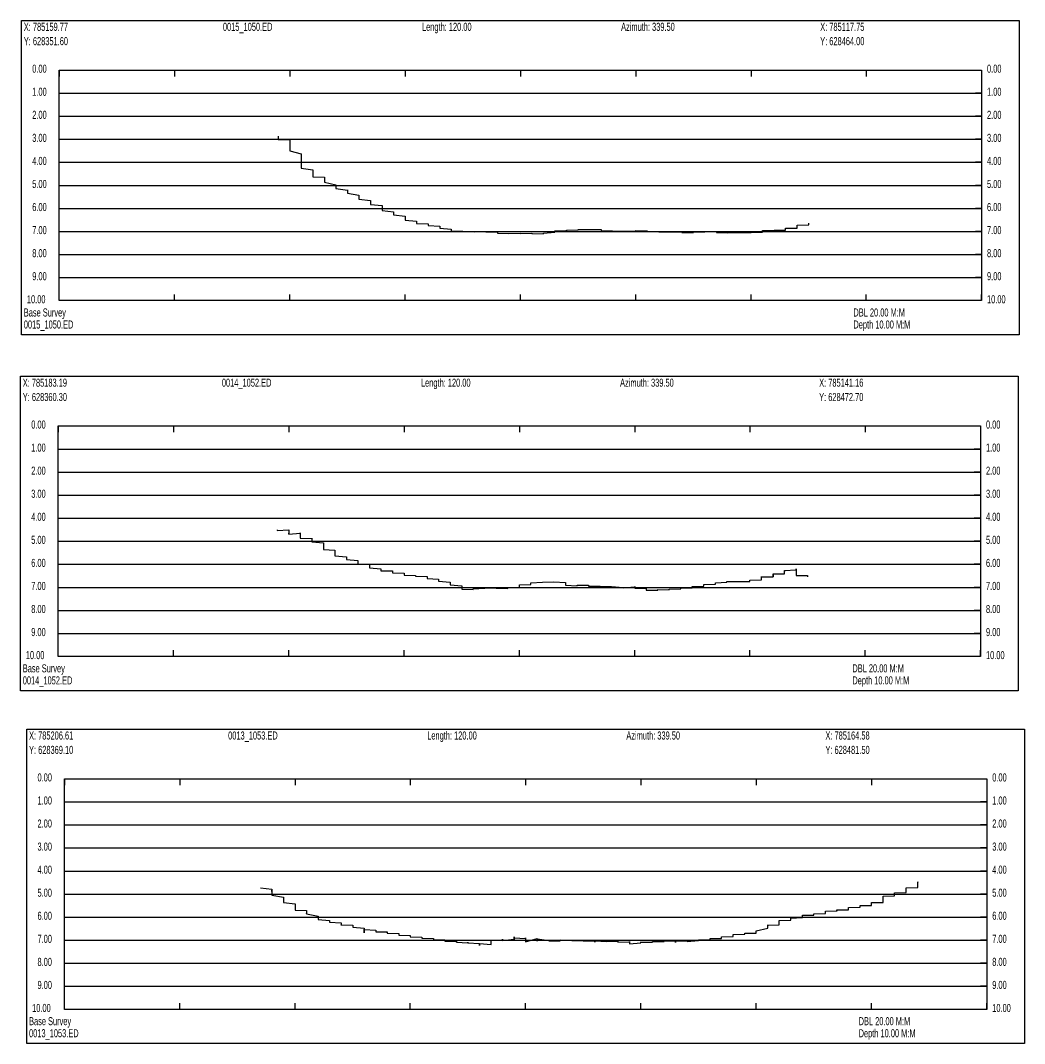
# Model space of a CAD drawing. Extents: x 0.5 to 9.82, y -7.52 to 0.
# Drawn here: x 5.463 to 9.817, y -7.517 to -3.08 of the extents above; entities that cross this region are included whole.
import ezdxf

# ---------------------------------------------------------------- set-up
doc = ezdxf.new("R2010")
doc.units = 0
doc.header["$MEASUREMENT"] = 0
doc.layers.add('LABELS', color=7, linetype='Continuous')
doc.layers.add('XSECTION', color=7, linetype='Continuous')

msp = doc.modelspace()

# ---------------------------------------------------------------- linework, layer by layer
at = {"layer": 'XSECTION', "color": 0, "linetype": 'Continuous'}
for points in [[(5.4672, -3.0799), (9.7938, -3.0799), (9.7938, -4.4434), (5.4672, -4.4434), (5.4672, -3.0799)], [(5.6305, -3.2952), (9.6305, -3.2952), (9.6305, -4.2952), (5.6305, -4.2952), (5.6305, -3.2952)], [(5.6305, -3.2952), (5.6305, -3.3225)], [(6.1305, -3.2952), (6.1305, -3.3225)], [(6.6305, -3.2952), (6.6305, -3.3225)], [(7.1305, -3.2952), (7.1305, -3.3225)], [(7.6305, -3.2952), (7.6305, -3.3225)], [(8.1305, -3.2952), (8.1305, -3.3225)], [(8.6305, -3.2952), (8.6305, -3.3225)], [(9.1305, -3.2952), (9.1305, -3.3225)], [(9.6305, -3.2952), (9.6305, -3.3225)], [(5.6305, -3.3952), (5.6578, -3.3952)], [(9.6305, -3.3952), (9.6032, -3.3952)], [(5.6305, -3.4952), (5.6578, -3.4952)], [(9.6305, -3.4952), (9.6032, -3.4952)], [(5.6305, -3.5952), (5.6578, -3.5952)], [(9.6305, -3.5952), (9.6032, -3.5952)], [(5.6305, -3.6952), (5.6578, -3.6952)], [(9.6305, -3.6952), (9.6032, -3.6952)], [(5.6305, -3.7952), (5.6578, -3.7952)], [(9.6305, -3.7952), (9.6032, -3.7952)], [(5.6305, -3.8952), (5.6578, -3.8952)], [(9.6305, -3.8952), (9.6032, -3.8952)], [(5.6305, -3.9952), (5.6578, -3.9952)], [(9.6305, -3.9952), (9.6032, -3.9952)], [(5.6305, -4.0952), (5.6578, -4.0952)], [(9.6305, -4.0952), (9.6032, -4.0952)], [(5.6305, -4.1952), (5.6578, -4.1952)], [(9.6305, -4.1952), (9.6032, -4.1952)], [(5.6305, -4.2952), (5.6305, -4.268)], [(6.1305, -4.2952), (6.1305, -4.268)], [(6.6305, -4.2952), (6.6305, -4.268)], [(7.1305, -4.2952), (7.1305, -4.268)], [(7.6305, -4.2952), (7.6305, -4.268)], [(8.1305, -4.2952), (8.1305, -4.268)], [(8.6305, -4.2952), (8.6305, -4.268)], [(9.1305, -4.2952), (9.1305, -4.268)], [(9.6305, -4.2952), (9.6305, -4.268)], [(5.4627, -4.6234), (9.7894, -4.6234), (9.7894, -5.9869), (5.4627, -5.9869), (5.4627, -4.6234)], [(5.626, -4.8387), (9.626, -4.8387), (9.626, -5.8387), (5.626, -5.8387), (5.626, -4.8387)], [(5.626, -4.8387), (5.626, -4.866)], [(6.126, -4.8387), (6.126, -4.866)], [(6.626, -4.8387), (6.626, -4.866)], [(7.126, -4.8387), (7.126, -4.866)], [(7.626, -4.8387), (7.626, -4.866)], [(8.126, -4.8387), (8.126, -4.866)], [(8.626, -4.8387), (8.626, -4.866)], [(9.126, -4.8387), (9.126, -4.866)], [(9.626, -4.8387), (9.626, -4.866)], [(5.626, -4.9387), (5.6533, -4.9387)], [(9.626, -4.9387), (9.5988, -4.9387)], [(5.626, -5.0387), (5.6533, -5.0387)], [(9.626, -5.0387), (9.5988, -5.0387)], [(5.626, -5.1387), (5.6533, -5.1387)], [(9.626, -5.1387), (9.5988, -5.1387)], [(5.626, -5.2387), (5.6533, -5.2387)], [(9.626, -5.2387), (9.5988, -5.2387)], [(5.626, -5.3387), (5.6533, -5.3387)], [(9.626, -5.3387), (9.5988, -5.3387)], [(5.626, -5.4387), (5.6533, -5.4387)], [(9.626, -5.4387), (9.5988, -5.4387)], [(5.626, -5.5387), (5.6533, -5.5387)], [(9.626, -5.5387), (9.5988, -5.5387)], [(5.626, -5.6387), (5.6533, -5.6387)], [(9.626, -5.6387), (9.5988, -5.6387)], [(5.626, -5.7387), (5.6533, -5.7387)], [(9.626, -5.7387), (9.5988, -5.7387)], [(5.626, -5.8387), (5.626, -5.8115)], [(6.126, -5.8387), (6.126, -5.8115)], [(6.626, -5.8387), (6.626, -5.8115)], [(7.126, -5.8387), (7.126, -5.8115)], [(7.626, -5.8387), (7.626, -5.8115)], [(8.126, -5.8387), (8.126, -5.8115)], [(8.626, -5.8387), (8.626, -5.8115)], [(9.126, -5.8387), (9.126, -5.8115)], [(9.626, -5.8387), (9.626, -5.8115)], [(5.4899, -6.1538), (9.8165, -6.1538), (9.8165, -7.5173), (5.4899, -7.5173), (5.4899, -6.1538)], [(5.6532, -6.3692), (9.6532, -6.3692), (9.6532, -7.3692), (5.6532, -7.3692), (5.6532, -6.3692)], [(5.6532, -6.3692), (5.6532, -6.3965)], [(6.1532, -6.3692), (6.1532, -6.3965)], [(6.6532, -6.3692), (6.6532, -6.3965)], [(7.1532, -6.3692), (7.1532, -6.3965)], [(7.6532, -6.3692), (7.6532, -6.3965)], [(8.1532, -6.3692), (8.1532, -6.3965)], [(8.6532, -6.3692), (8.6532, -6.3965)], [(9.1532, -6.3692), (9.1532, -6.3965)], [(9.6532, -6.3692), (9.6532, -6.3965)], [(5.6532, -6.4692), (5.6805, -6.4692)], [(9.6532, -6.4692), (9.6259, -6.4692)], [(5.6532, -6.5692), (5.6805, -6.5692)], [(9.6532, -6.5692), (9.6259, -6.5692)], [(5.6532, -6.6692), (5.6805, -6.6692)], [(9.6532, -6.6692), (9.6259, -6.6692)], [(5.6532, -6.7692), (5.6805, -6.7692)], [(9.6532, -6.7692), (9.6259, -6.7692)], [(5.6532, -6.8692), (5.6805, -6.8692)], [(9.6532, -6.8692), (9.6259, -6.8692)], [(5.6532, -6.9692), (5.6805, -6.9692)], [(9.6532, -6.9692), (9.6259, -6.9692)], [(5.6532, -7.0692), (5.6805, -7.0692)], [(9.6532, -7.0692), (9.6259, -7.0692)], [(5.6532, -7.1692), (5.6805, -7.1692)], [(9.6532, -7.1692), (9.6259, -7.1692)], [(5.6532, -7.2692), (5.6805, -7.2692)], [(9.6532, -7.2692), (9.6259, -7.2692)], [(5.6532, -7.3692), (5.6532, -7.3419)], [(6.1532, -7.3692), (6.1532, -7.3419)], [(6.6532, -7.3692), (6.6532, -7.3419)], [(7.1532, -7.3692), (7.1532, -7.3419)], [(7.6532, -7.3692), (7.6532, -7.3419)], [(8.1532, -7.3692), (8.1532, -7.3419)], [(8.6532, -7.3692), (8.6532, -7.3419)], [(9.1532, -7.3692), (9.1532, -7.3419)], [(9.6532, -7.3692), (9.6532, -7.3419)]]:
    msp.add_lwpolyline(points, dxfattribs=at)
at = {"layer": 'XSECTION', "color": 0}
for points in [[(5.6305, -3.3952), (9.6305, -3.3952)], [(5.6305, -3.4952), (9.6305, -3.4952)], [(5.6305, -3.5952), (9.6305, -3.5952)], [(5.6305, -3.6952), (9.6305, -3.6952)], [(5.6305, -3.7952), (9.6305, -3.7952)], [(5.6305, -3.8952), (9.6305, -3.8952)], [(5.6305, -3.9952), (9.6305, -3.9952)], [(5.6305, -4.0952), (9.6305, -4.0952)], [(5.6305, -4.1952), (9.6305, -4.1952)], [(5.626, -4.9387), (9.626, -4.9387)], [(5.626, -5.0387), (9.626, -5.0387)], [(5.626, -5.1387), (9.626, -5.1387)], [(5.626, -5.2387), (9.626, -5.2387)], [(5.626, -5.3387), (9.626, -5.3387)], [(5.626, -5.4387), (9.626, -5.4387)], [(5.626, -5.5387), (9.626, -5.5387)], [(5.626, -5.6387), (9.626, -5.6387)], [(5.626, -5.7387), (9.626, -5.7387)], [(5.6532, -6.4692), (9.6532, -6.4692)], [(5.6532, -6.5692), (9.6532, -6.5692)], [(5.6532, -6.6692), (9.6532, -6.6692)], [(5.6532, -6.7692), (9.6532, -6.7692)], [(5.6532, -6.8692), (9.6532, -6.8692)], [(5.6532, -6.9692), (9.6532, -6.9692)], [(5.6532, -7.0692), (9.6532, -7.0692)], [(5.6532, -7.1692), (9.6532, -7.1692)], [(5.6532, -7.2692), (9.6532, -7.2692)]]:
    msp.add_lwpolyline(points, dxfattribs=at)
at = {"layer": 'XSECTION', "color": 1, "linetype": 'Continuous'}
for points in [[(6.5805, -3.5812), (6.5805, -3.5852), (6.5805, -3.5882), (6.5805, -3.5932), (6.5805, -3.5962), (6.6305, -3.5982), (6.6305, -3.5992), (6.6305, -3.5962), (6.6305, -3.5952), (6.6305, -3.6002), (6.6305, -3.6072), (6.6305, -3.6122), (6.6305, -3.6202), (6.6305, -3.6312), (6.6305, -3.6372), (6.6305, -3.6452), (6.6805, -3.6582), (6.6805, -3.6662), (6.6805, -3.6752), (6.6805, -3.6872), (6.6805, -3.7042), (6.6805, -3.7212), (6.7305, -3.7272), (6.7305, -3.7282), (6.7305, -3.7372), (6.7305, -3.7492), (6.7305, -3.7582), (6.7805, -3.7602), (6.7805, -3.7622), (6.7805, -3.7722), (6.7805, -3.7812), (6.8305, -3.7932), (6.8305, -3.8022), (6.8305, -3.8022), (6.8305, -3.8092), (6.8805, -3.8162), (6.8805, -3.8152), (6.8805, -3.8192), (6.8805, -3.8292), (6.9305, -3.8372), (6.9305, -3.8432), (6.9305, -3.8492), (6.9305, -3.8552), (6.9805, -3.8612), (6.9805, -3.8692), (6.9805, -3.8752), (6.9805, -3.8782), (7.0305, -3.8822), (7.0305, -3.8882), (7.0305, -3.8962), (7.0305, -3.9042), (7.0805, -3.9102), (7.0805, -3.9132), (7.0805, -3.9162), (7.0805, -3.9232), (7.1305, -3.9292), (7.1305, -3.9342), (7.1305, -3.9402), (7.1305, -3.9462), (7.1805, -3.9502), (7.1805, -3.9542), (7.1805, -3.9572), (7.1805, -3.9602), (7.2305, -3.9622), (7.2305, -3.9632), (7.2305, -3.9642), (7.2305, -3.9662), (7.2305, -3.9692), (7.2805, -3.9722), (7.2805, -3.9752), (7.2805, -3.9772), (7.2805, -3.9812), (7.3305, -3.9852), (7.3305, -3.9882), (7.3305, -3.9912), (7.3305, -3.9922), (7.3305, -3.9922), (7.3805, -3.9932), (7.3805, -3.9932), (7.3805, -3.9932), (7.3805, -3.9942), (7.3805, -3.9942), (7.4305, -3.9952), (7.4305, -3.9952), (7.4305, -3.9962), (7.4305, -3.9972), (7.4805, -3.9952), (7.4805, -3.9942), (7.4805, -3.9962), (7.4805, -3.9972), (7.4805, -3.9972), (7.4805, -3.9972), (7.5305, -3.9972), (7.5305, -3.9972), (7.5305, -3.9982), (7.5305, -4.0002), (7.5305, -4.0022), (7.5805, -4.0032), (7.5805, -4.0032), (7.5805, -4.0052), (7.5805, -4.0042), (7.6305, -4.0022), (7.6305, -4.0042), (7.6305, -4.0052), (7.6305, -4.0032), (7.6305, -4.0032), (7.6805, -4.0022), (7.6805, -4.0032), (7.6805, -4.0032), (7.6805, -4.0032), (7.6805, -4.0042), (7.7305, -4.0052), (7.7305, -4.0052), (7.7305, -4.0022), (7.7805, -3.9982), (7.7805, -3.9952), (7.7805, -3.9922), (7.7805, -3.9922), (7.8305, -3.9922), (7.8305, -3.9922), (7.8305, -3.9942), (7.8305, -3.9922), (7.8305, -3.9892), (7.8805, -3.9882), (7.8805, -3.9872), (7.8805, -3.9872), (7.8805, -3.9872), (7.9305, -3.9862), (7.9305, -3.9862), (7.9305, -3.9862), (7.9805, -3.9862), (7.9805, -3.9872), (7.9805, -3.9882), (7.9805, -3.9892), (7.9805, -3.9912), (8.0305, -3.9922), (8.0305, -3.9932), (8.0305, -3.9932), (8.0305, -3.9922), (8.0805, -3.9932), (8.0805, -3.9932), (8.0805, -3.9932), (8.1305, -3.9942), (8.1305, -3.9922), (8.1305, -3.9902), (8.1305, -3.9912), (8.1805, -3.9922), (8.1805, -3.9932), (8.1805, -3.9932), (8.1805, -3.9942), (8.1805, -3.9952), (8.2305, -3.9962), (8.2305, -3.9962), (8.2305, -3.9962), (8.2305, -3.9962), (8.2805, -3.9972), (8.2805, -3.9982), (8.2805, -3.9972), (8.3305, -3.9982), (8.3305, -3.9982), (8.3305, -3.9982), (8.3305, -3.9992), (8.3305, -4.0002), (8.3805, -4.0002), (8.3805, -4.0002), (8.3805, -3.9992), (8.3805, -3.9982), (8.4305, -3.9972), (8.4305, -3.9962), (8.4305, -3.9952), (8.4805, -3.9952), (8.4805, -3.9962), (8.4805, -3.9972), (8.4805, -3.9982), (8.4805, -4.0002), (8.5305, -4.0012), (8.5305, -4.0022), (8.5305, -4.0012), (8.5305, -4.0012), (8.5305, -4.0012), (8.5805, -4.0002), (8.5805, -4.0002), (8.5805, -4.0002), (8.5805, -4.0002), (8.6305, -4.0002), (8.6305, -4.0012), (8.6305, -4.0012), (8.6305, -4.0002), (8.6305, -3.9992), (8.6805, -3.9982), (8.6805, -3.9962), (8.6805, -3.9942), (8.6805, -3.9922), (8.6805, -3.9912), (8.6805, -3.9902), (8.7305, -3.9902), (8.7305, -3.9902), (8.7305, -3.9902), (8.7305, -3.9902), (8.7305, -3.9892), (8.7305, -3.9892), (8.7805, -3.9892), (8.7805, -3.9882), (8.7805, -3.9882), (8.7805, -3.9872), (8.7805, -3.9862), (8.7805, -3.9842), (8.7805, -3.9822), (8.7805, -3.9812), (8.8305, -3.9802), (8.8305, -3.9792), (8.8305, -3.9782), (8.8305, -3.9772), (8.8305, -3.9762), (8.8305, -3.9752), (8.8305, -3.9732), (8.8305, -3.9722), (8.8305, -3.9712), (8.8305, -3.9702), (8.8305, -3.9692), (8.8305, -3.9672), (8.8805, -3.9662), (8.8805, -3.9642), (8.8805, -3.9632), (8.8805, -3.9622), (8.8805, -3.9612), (8.8805, -3.9602), (8.8805, -3.9592), (8.8805, -3.9592)], [(6.576, -5.2897), (6.576, -5.2917), (6.626, -5.2897), (6.626, -5.2917), (6.626, -5.2987), (6.626, -5.3007), (6.626, -5.3017), (6.626, -5.3047), (6.626, -5.3037), (6.626, -5.3087), (6.626, -5.3077), (6.626, -5.3067), (6.626, -5.3077), (6.626, -5.3077), (6.626, -5.3077), (6.676, -5.3037), (6.676, -5.3057), (6.676, -5.3037), (6.676, -5.3017), (6.676, -5.3057), (6.676, -5.3127), (6.676, -5.3197), (6.676, -5.3217), (6.676, -5.3247), (6.726, -5.3267), (6.726, -5.3257), (6.726, -5.3287), (6.726, -5.3337), (6.726, -5.3387), (6.726, -5.3417), (6.776, -5.3457), (6.776, -5.3497), (6.776, -5.3537), (6.776, -5.3587), (6.776, -5.3637), (6.776, -5.3707), (6.776, -5.3747), (6.826, -5.3767), (6.826, -5.3807), (6.826, -5.3857), (6.826, -5.3937), (6.826, -5.3967), (6.826, -5.3967), (6.826, -5.4017), (6.876, -5.4067), (6.876, -5.4097), (6.876, -5.4137), (6.876, -5.4177), (6.926, -5.4217), (6.926, -5.4257), (6.926, -5.4297), (6.926, -5.4337), (6.926, -5.4367), (6.976, -5.4397), (6.976, -5.4437), (6.976, -5.4467), (6.976, -5.4507), (6.976, -5.4537), (7.026, -5.4577), (7.026, -5.4607), (7.026, -5.4627), (7.026, -5.4657), (7.026, -5.4677), (7.076, -5.4677), (7.076, -5.4697), (7.076, -5.4727), (7.076, -5.4757), (7.126, -5.4777), (7.126, -5.4797), (7.126, -5.4817), (7.126, -5.4837), (7.126, -5.4857), (7.176, -5.4877), (7.176, -5.4887), (7.176, -5.4897), (7.176, -5.4907), (7.226, -5.4917), (7.226, -5.4937), (7.226, -5.4957), (7.226, -5.4987), (7.226, -5.5007), (7.276, -5.5027), (7.276, -5.5057), (7.276, -5.5087), (7.276, -5.5117), (7.326, -5.5157), (7.326, -5.5217), (7.326, -5.5277), (7.376, -5.5317), (7.376, -5.5357), (7.376, -5.5397), (7.376, -5.5437), (7.376, -5.5467), (7.426, -5.5477), (7.426, -5.5477), (7.426, -5.5467), (7.426, -5.5457), (7.426, -5.5447), (7.476, -5.5427), (7.476, -5.5407), (7.476, -5.5407), (7.476, -5.5407), (7.526, -5.5407), (7.526, -5.5417), (7.526, -5.5427), (7.526, -5.5427), (7.576, -5.5437), (7.576, -5.5437), (7.576, -5.5427), (7.576, -5.5407), (7.626, -5.5387), (7.626, -5.5367), (7.626, -5.5327), (7.626, -5.5277), (7.676, -5.5257), (7.676, -5.5247), (7.676, -5.5187), (7.726, -5.5167), (7.726, -5.5177), (7.726, -5.5157), (7.726, -5.5157), (7.776, -5.5147), (7.776, -5.5167), (7.776, -5.5167), (7.776, -5.5147), (7.826, -5.5177), (7.826, -5.5227), (7.826, -5.5287), (7.876, -5.5317), (7.876, -5.5317), (7.876, -5.5317), (7.876, -5.5297), (7.926, -5.5297), (7.926, -5.5307), (7.926, -5.5317), (7.926, -5.5337), (7.976, -5.5337), (7.976, -5.5337), (7.976, -5.5347), (8.026, -5.5347), (8.026, -5.5347), (8.026, -5.5357), (8.076, -5.5387), (8.076, -5.5417), (8.076, -5.5427), (8.076, -5.5407), (8.126, -5.5367), (8.126, -5.5357), (8.126, -5.5377), (8.126, -5.5417), (8.176, -5.5417), (8.176, -5.5407), (8.176, -5.5457), (8.176, -5.5507), (8.226, -5.5507), (8.226, -5.5487), (8.226, -5.5487), (8.226, -5.5487), (8.276, -5.5497), (8.276, -5.5487), (8.276, -5.5467), (8.276, -5.5467), (8.276, -5.5467), (8.326, -5.5457), (8.326, -5.5447), (8.326, -5.5437), (8.326, -5.5427), (8.326, -5.5417), (8.376, -5.5407), (8.376, -5.5397), (8.376, -5.5377), (8.376, -5.5357), (8.426, -5.5337), (8.426, -5.5327), (8.426, -5.5317), (8.426, -5.5307), (8.426, -5.5287), (8.426, -5.5267), (8.476, -5.5247), (8.476, -5.5227), (8.476, -5.5207), (8.476, -5.5197), (8.476, -5.5197), (8.476, -5.5187), (8.526, -5.5157), (8.526, -5.5147), (8.526, -5.5137), (8.526, -5.5137), (8.526, -5.5137), (8.526, -5.5127), (8.576, -5.5127), (8.576, -5.5127), (8.576, -5.5127), (8.576, -5.5127), (8.576, -5.5127), (8.576, -5.5127), (8.626, -5.5127), (8.626, -5.5117), (8.626, -5.5107), (8.626, -5.5097), (8.626, -5.5087), (8.626, -5.5077), (8.676, -5.5067), (8.676, -5.5057), (8.676, -5.5047), (8.676, -5.5037), (8.676, -5.4987), (8.676, -5.4937), (8.676, -5.4917), (8.676, -5.4917), (8.676, -5.4927), (8.676, -5.4927), (8.726, -5.4927), (8.726, -5.4927), (8.726, -5.4927), (8.726, -5.4927), (8.726, -5.4897), (8.726, -5.4897), (8.726, -5.4877), (8.726, -5.4857), (8.726, -5.4837), (8.726, -5.4807), (8.726, -5.4807), (8.726, -5.4807), (8.726, -5.4807), (8.726, -5.4857), (8.726, -5.4857), (8.726, -5.4897), (8.726, -5.4897), (8.726, -5.4927), (8.726, -5.4927), (8.726, -5.4927), (8.726, -5.4927), (8.726, -5.4927), (8.726, -5.4927), (8.726, -5.4927), (8.726, -5.4927), (8.726, -5.4927), (8.726, -5.4927), (8.726, -5.4927), (8.726, -5.4927), (8.726, -5.4927), (8.726, -5.4927), (8.726, -5.4927), (8.726, -5.4927), (8.726, -5.4927), (8.726, -5.4927), (8.726, -5.4927), (8.726, -5.4927), (8.726, -5.4927), (8.726, -5.4927), (8.726, -5.4927), (8.726, -5.4927), (8.726, -5.4927), (8.726, -5.4927), (8.726, -5.4927), (8.726, -5.4927), (8.726, -5.4927), (8.726, -5.4927), (8.726, -5.4927), (8.726, -5.4927), (8.726, -5.4897), (8.726, -5.4897), (8.726, -5.4897), (8.726, -5.4877), (8.726, -5.4857), (8.726, -5.4837), (8.726, -5.4837), (8.726, -5.4807), (8.776, -5.4807), (8.776, -5.4787), (8.776, -5.4717), (8.776, -5.4697), (8.776, -5.4717), (8.776, -5.4717), (8.776, -5.4717), (8.776, -5.4697), (8.776, -5.4677), (8.776, -5.4677), (8.776, -5.4677), (8.776, -5.4657), (8.826, -5.4627), (8.826, -5.4607), (8.826, -5.4607), (8.826, -5.4587), (8.826, -5.4587), (8.826, -5.4607), (8.826, -5.4657), (8.826, -5.4857), (8.826, -5.4857), (8.826, -5.4857), (8.826, -5.4857), (8.826, -5.4857), (8.826, -5.4877), (8.876, -5.4877), (8.876, -5.4877), (8.876, -5.4877), (8.876, -5.4877), (8.876, -5.4897), (8.876, -5.4897), (8.876, -5.4897), (8.876, -5.4897), (8.876, -5.4897), (8.876, -5.4897), (8.876, -5.4897), (8.876, -5.4927), (8.876, -5.4927), (8.876, -5.4927), (8.876, -5.4927), (8.876, -5.4927), (8.876, -5.4927), (8.876, -5.4927), (8.876, -5.4927)], [(6.5032, -6.8422), (6.5532, -6.8482), (6.5532, -6.8502), (6.5532, -6.8512), (6.5532, -6.8522), (6.5532, -6.8532), (6.5532, -6.8572), (6.5532, -6.8582), (6.5532, -6.8572), (6.5532, -6.8572), (6.5532, -6.8562), (6.5532, -6.8532), (6.5532, -6.8522), (6.5532, -6.8562), (6.5532, -6.8582), (6.5532, -6.8632), (6.5532, -6.8662), (6.5532, -6.8732), (6.6032, -6.8822), (6.6032, -6.8912), (6.6032, -6.8952), (6.6032, -6.8982), (6.6032, -6.8992), (6.6032, -6.9012), (6.6032, -6.9032), (6.6032, -6.9062), (6.6532, -6.9112), (6.6532, -6.9172), (6.6532, -6.9242), (6.6532, -6.9372), (6.6532, -6.9382), (6.7032, -6.9402), (6.7032, -6.9452), (6.7032, -6.9512), (6.7032, -6.9552), (6.7032, -6.9532), (6.7032, -6.9552), (6.7532, -6.9642), (6.7532, -6.9722), (6.7532, -6.9682), (6.7532, -6.9712), (6.7532, -6.9742), (6.7532, -6.9792), (6.8032, -6.9842), (6.8032, -6.9862), (6.8032, -6.9862), (6.8032, -6.9912), (6.8532, -6.9932), (6.8532, -6.9962), (6.8532, -7.0002), (6.8532, -7.0042), (6.8532, -7.0022), (6.9032, -7.0042), (6.9032, -7.0072), (6.9032, -7.0102), (6.9032, -7.0132), (6.9032, -7.0122), (6.9532, -7.0162), (6.9532, -7.0212), (6.9532, -7.0372), (6.9532, -7.0212), (6.9532, -7.0222), (7.0032, -7.0252), (7.0032, -7.0272), (7.0032, -7.0332), (7.0032, -7.0322), (7.0032, -7.0332), (7.0032, -7.0322), (7.0532, -7.0332), (7.0532, -7.0352), (7.0532, -7.0362), (7.0532, -7.0372), (7.0532, -7.0332), (7.0532, -7.0382), (7.0532, -7.0392), (7.1032, -7.0402), (7.1032, -7.0402), (7.1032, -7.0412), (7.1032, -7.0422), (7.1032, -7.0442), (7.1032, -7.0442), (7.1032, -7.0452), (7.1032, -7.0472), (7.1532, -7.0492), (7.1532, -7.0502), (7.1532, -7.0552), (7.1532, -7.0552), (7.1532, -7.0552), (7.1532, -7.0552), (7.2032, -7.0562), (7.2032, -7.0572), (7.2032, -7.0582), (7.2032, -7.0592), (7.2032, -7.0592), (7.2032, -7.0602), (7.2532, -7.0612), (7.2532, -7.0642), (7.2532, -7.0642), (7.2532, -7.0652), (7.2532, -7.0662), (7.2532, -7.0672), (7.3032, -7.0682), (7.3032, -7.0692), (7.3032, -7.0692), (7.3032, -7.0712), (7.3032, -7.0712), (7.3032, -7.0732), (7.3532, -7.0732), (7.3532, -7.0752), (7.3532, -7.0752), (7.3532, -7.0772), (7.3532, -7.0762), (7.3532, -7.0782), (7.4032, -7.0802), (7.4032, -7.0792), (7.4032, -7.0782), (7.4032, -7.0802), (7.4032, -7.0812), (7.4532, -7.0832), (7.4532, -7.0842), (7.4532, -7.0902), (7.4532, -7.0832), (7.4532, -7.0922), (7.4532, -7.0832), (7.5032, -7.0882), (7.5032, -7.0872), (7.5032, -7.0842), (7.5032, -7.0702), (7.5532, -7.0692), (7.5532, -7.0642), (7.5532, -7.0682), (7.5532, -7.0712), (7.5532, -7.0702), (7.5532, -7.0702), (7.6032, -7.0642), (7.6032, -7.0662), (7.6032, -7.0542), (7.6032, -7.0642), (7.6032, -7.0602), (7.6032, -7.0582), (7.6532, -7.0622), (7.6532, -7.0582), (7.6532, -7.0632), (7.6532, -7.0762), (7.7032, -7.0612), (7.7032, -7.0722), (7.7032, -7.0712), (7.7032, -7.0732), (7.7032, -7.0722), (7.7032, -7.0632), (7.7532, -7.0702), (7.7532, -7.0702), (7.7532, -7.0702), (7.7532, -7.0712), (7.7532, -7.0722), (7.8032, -7.0712), (7.8032, -7.0692), (7.8032, -7.0722), (7.8032, -7.0692), (7.8032, -7.0682), (7.8532, -7.0692), (7.8532, -7.0682), (7.8532, -7.0722), (7.8532, -7.0722), (7.8532, -7.0702), (7.9032, -7.0712), (7.9032, -7.0702), (7.9032, -7.0702), (7.9032, -7.0702), (7.9032, -7.0712), (7.9532, -7.0712), (7.9532, -7.0702), (7.9532, -7.0702), (7.9532, -7.0772), (7.9532, -7.0712), (8.0032, -7.0742), (8.0032, -7.0762), (8.0032, -7.0732), (8.0032, -7.0732), (8.0032, -7.0732), (8.0532, -7.0732), (8.0532, -7.0742), (8.0532, -7.0762), (8.0532, -7.0772), (8.1032, -7.0762), (8.1032, -7.0752), (8.1032, -7.0752), (8.1032, -7.0752), (8.1032, -7.0842), (8.1532, -7.0812), (8.1532, -7.0762), (8.1532, -7.0762), (8.1532, -7.0792), (8.1532, -7.0782), (8.2032, -7.0772), (8.2032, -7.0762), (8.2032, -7.0752), (8.2032, -7.0742), (8.2532, -7.0742), (8.2532, -7.0742), (8.2532, -7.0732), (8.2532, -7.0732), (8.2532, -7.0722), (8.3032, -7.0722), (8.3032, -7.0792), (8.3032, -7.0732), (8.3032, -7.0722), (8.3032, -7.0722), (8.3532, -7.0722), (8.3532, -7.0712), (8.3532, -7.0752), (8.3532, -7.0752), (8.4032, -7.0702), (8.4032, -7.0692), (8.4032, -7.0692), (8.4032, -7.0692), (8.4032, -7.0672), (8.4532, -7.0662), (8.4532, -7.0652), (8.4532, -7.0642), (8.4532, -7.0632), (8.4532, -7.0622), (8.5032, -7.0612), (8.5032, -7.0612), (8.5032, -7.0592), (8.5032, -7.0552), (8.5532, -7.0532), (8.5532, -7.0512), (8.5532, -7.0492), (8.5532, -7.0472), (8.5532, -7.0462), (8.5532, -7.0442), (8.6032, -7.0432), (8.6032, -7.0432), (8.6032, -7.0422), (8.6032, -7.0412), (8.6032, -7.0392), (8.6532, -7.0382), (8.6532, -7.0372), (8.6532, -7.0352), (8.6532, -7.0312), (8.6532, -7.0282), (8.6532, -7.0292), (8.7032, -7.0172), (8.7032, -7.0092), (8.7032, -7.0072), (8.7032, -7.0062), (8.7032, -7.0032), (8.7032, -7.0022), (8.7032, -7.0062), (8.7032, -7.0042), (8.7532, -7.0022), (8.7532, -7.0002), (8.7532, -6.9922), (8.7532, -6.9892), (8.7532, -6.9852), (8.7532, -6.9842), (8.8032, -6.9822), (8.8032, -6.9802), (8.8032, -6.9792), (8.8032, -6.9772), (8.8032, -6.9752), (8.8032, -6.9732), (8.8532, -6.9712), (8.8532, -6.9692), (8.8532, -6.9682), (8.8532, -6.9662), (8.8532, -6.9642), (8.8532, -6.9612), (8.8532, -6.9612), (8.9032, -6.9612), (8.9032, -6.9602), (8.9032, -6.9592), (8.9032, -6.9572), (8.9032, -6.9562), (8.9032, -6.9562), (8.9032, -6.9552), (8.9032, -6.9542), (8.9532, -6.9532), (8.9532, -6.9532), (8.9532, -6.9532), (8.9532, -6.9482), (8.9532, -6.9472), (8.9532, -6.9462), (8.9532, -6.9432), (9.0032, -6.9412), (9.0032, -6.9412), (9.0032, -6.9432), (9.0032, -6.9422), (9.0032, -6.9402), (9.0032, -6.9382), (9.0032, -6.9372), (9.0532, -6.9372), (9.0532, -6.9372), (9.0532, -6.9342), (9.0532, -6.9302), (9.0532, -6.9292), (9.0532, -6.9282), (9.0532, -6.9282), (9.0532, -6.9272), (9.0532, -6.9272), (9.1032, -6.9262), (9.1032, -6.9252), (9.1032, -6.9242), (9.1032, -6.9222), (9.1032, -6.9212), (9.1032, -6.9202), (9.1032, -6.9192), (9.1532, -6.9182), (9.1532, -6.9152), (9.1532, -6.9142), (9.1532, -6.9132), (9.1532, -6.9122), (9.1532, -6.9102), (9.1532, -6.9092), (9.1532, -6.9082), (9.1532, -6.9062), (9.2032, -6.9052), (9.2032, -6.9022), (9.2032, -6.9002), (9.2032, -6.8972), (9.2032, -6.8952), (9.2032, -6.8932), (9.2032, -6.8892), (9.2032, -6.8872), (9.2032, -6.8852), (9.2032, -6.8832), (9.2032, -6.8802), (9.2032, -6.8782), (9.2532, -6.8762), (9.2532, -6.8742), (9.2532, -6.8722), (9.2532, -6.8702), (9.2532, -6.8682), (9.2532, -6.8662), (9.2532, -6.8642), (9.3032, -6.8622), (9.3032, -6.8572), (9.3032, -6.8552), (9.3032, -6.8532), (9.3032, -6.8502), (9.3032, -6.8482), (9.3032, -6.8462), (9.3032, -6.8442), (9.3032, -6.8422), (9.3532, -6.8402), (9.3532, -6.8382), (9.3532, -6.8362), (9.3532, -6.8342), (9.3532, -6.8332), (9.3532, -6.8322), (9.3532, -6.8302), (9.3532, -6.8292), (9.3532, -6.8282), (9.3532, -6.8262), (9.3532, -6.8252), (9.3532, -6.8242), (9.3532, -6.8232), (9.3532, -6.8222), (9.3532, -6.8222), (9.3532, -6.8212), (9.3532, -6.8202), (9.3532, -6.8202), (9.3532, -6.8202), (9.3532, -6.8192), (9.3532, -6.8182), (9.3532, -6.8172), (9.3532, -6.8172), (9.3532, -6.8172), (9.3532, -6.8172), (9.3532, -6.8172), (9.3532, -6.8172), (9.3532, -6.8162), (9.3532, -6.8162), (9.3532, -6.8162), (9.3532, -6.8172)]]:
    msp.add_lwpolyline(points, dxfattribs=at)

# ---------------------------------------------------------------- texts
at = {"layer": 'LABELS', "color": 0, "width": 0.666667}
for s, p in [('X: 785159.77', (5.4772, -3.1249)), ('0015_1050.ED', (6.3405, -3.1249)), ('Length: 120.00', (7.2038, -3.1249)), ('Azimuth: 339.50', (8.0672, -3.1249)), ('X: 785117.75', (8.9305, -3.1249)), ('Y: 628351.60', (5.4772, -3.1871)), ('Y: 628464.00', (8.9305, -3.1871)), ('0.00', (5.5138, -3.3066)), ('0.00', (9.6538, -3.3066)), ('1.00', (5.5138, -3.4066)), ('1.00', (9.6538, -3.4066)), ('2.00', (5.5138, -3.5066)), ('2.00', (9.6538, -3.5066)), ('3.00', (5.5138, -3.6066)), ('3.00', (9.6538, -3.6066)), ('4.00', (5.5138, -3.7066)), ('4.00', (9.6538, -3.7066)), ('5.00', (5.5138, -3.8066)), ('5.00', (9.6538, -3.8066)), ('6.00', (5.5138, -3.9066)), ('6.00', (9.6538, -3.9066)), ('7.00', (5.5138, -4.0066)), ('7.00', (9.6538, -4.0066)), ('8.00', (5.5138, -4.1066)), ('8.00', (9.6538, -4.1066)), ('9.00', (5.5138, -4.2066)), ('9.00', (9.6538, -4.2066)), ('10.00', (5.4905, -4.3066)), ('10.00', (9.6538, -4.3066)), ('Base Survey', (5.4772, -4.3639)), ('DBL 20.00 M:M', (9.0744, -4.3639)), ('0015_1050.ED', (5.4772, -4.4161)), ('Depth 10.00 M:M', (9.0744, -4.4161)), ('X: 785183.19', (5.4727, -4.6684)), ('0014_1052.ED', (6.336, -4.6684)), ('Length: 120.00', (7.1994, -4.6684)), ('Azimuth: 339.50', (8.0627, -4.6684)), ('X: 785141.16', (8.926, -4.6684)), ('Y: 628360.30', (5.4727, -4.7306)), ('Y: 628472.70', (8.926, -4.7306)), ('0.00', (5.5094, -4.8501)), ('0.00', (9.6494, -4.8501)), ('1.00', (5.5094, -4.9501)), ('1.00', (9.6494, -4.9501)), ('2.00', (5.5094, -5.0501)), ('2.00', (9.6494, -5.0501)), ('3.00', (5.5094, -5.1501)), ('3.00', (9.6494, -5.1501)), ('4.00', (5.5094, -5.2501)), ('4.00', (9.6494, -5.2501)), ('5.00', (5.5094, -5.3501)), ('5.00', (9.6494, -5.3501)), ('6.00', (5.5094, -5.4501)), ('6.00', (9.6494, -5.4501)), ('7.00', (5.5094, -5.5501)), ('7.00', (9.6494, -5.5501)), ('8.00', (5.5094, -5.6501)), ('8.00', (9.6494, -5.6501)), ('9.00', (5.5094, -5.7501)), ('9.00', (9.6494, -5.7501)), ('10.00', (5.486, -5.8501)), ('10.00', (9.6494, -5.8501)), ('Base Survey', (5.4727, -5.9074)), ('DBL 20.00 M:M', (9.0699, -5.9074)), ('0014_1052.ED', (5.4727, -5.9596)), ('Depth 10.00 M:M', (9.0699, -5.9596)), ('X: 785206.61', (5.4999, -6.1988)), ('0013_1053.ED', (6.3632, -6.1988)), ('Length: 120.00', (7.2265, -6.1988)), ('Azimuth: 339.50', (8.0899, -6.1988)), ('X: 785164.58', (8.9532, -6.1988)), ('Y: 628369.10', (5.4999, -6.2611)), ('Y: 628481.50', (8.9532, -6.2611)), ('0.00', (5.5365, -6.3806)), ('0.00', (9.6765, -6.3806)), ('1.00', (5.5365, -6.4806)), ('1.00', (9.6765, -6.4806)), ('2.00', (5.5365, -6.5806)), ('2.00', (9.6765, -6.5806)), ('3.00', (5.5365, -6.6806)), ('3.00', (9.6765, -6.6806)), ('4.00', (5.5365, -6.7806)), ('4.00', (9.6765, -6.7806)), ('5.00', (5.5365, -6.8806)), ('5.00', (9.6765, -6.8806)), ('6.00', (5.5365, -6.9806)), ('6.00', (9.6765, -6.9806)), ('7.00', (5.5365, -7.0806)), ('7.00', (9.6765, -7.0806)), ('8.00', (5.5365, -7.1806)), ('8.00', (9.6765, -7.1806)), ('9.00', (5.5365, -7.2806)), ('9.00', (9.6765, -7.2806)), ('10.00', (5.5132, -7.3806)), ('10.00', (9.6765, -7.3806)), ('Base Survey', (5.4999, -7.4378)), ('DBL 20.00 M:M', (9.0971, -7.4378)), ('0013_1053.ED', (5.4999, -7.4901)), ('Depth 10.00 M:M', (9.0971, -7.4901))]:
    msp.add_text(s, height=0.035, dxfattribs=at).set_placement(p)

doc.saveas('drawing.dxf')
